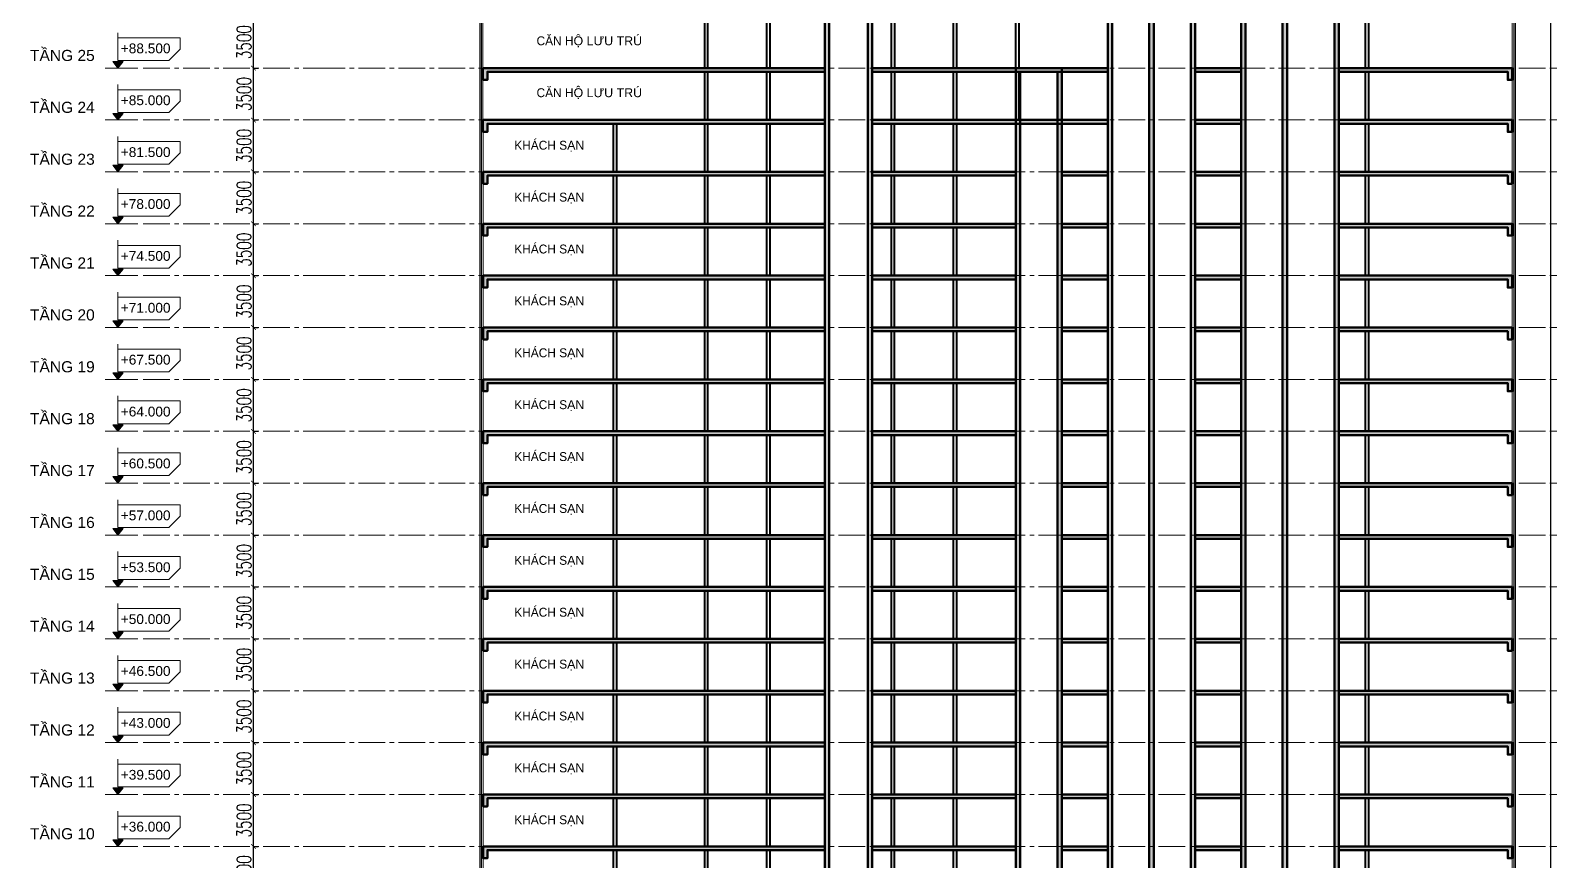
# Model space of a CAD drawing. Header units: millimetres. Extents: x 573003 to 1294762, y -9906 to 413061.
# Drawn here: x 816335 to 918866, y 49519 to 105519 of the extents above; entities that cross this region are included whole.
import ezdxf
from ezdxf.xclip import XClip

# ---------------------------------------------------------------- set-up
doc = ezdxf.new("R2010")
doc.units = ezdxf.units.MM
doc.header["$MEASUREMENT"] = 0
doc.linetypes.add('IMPORT-CE', pattern=[135, 90, -15, 15, -15])
doc.layers.get('DEFPOINTS').update_dxf_attribs({"color": 5, "lineweight": 0})
for name, color, linetype in [('A-ANNO-ROOM', 50, 'Continuous'), ('A-WALL-FNSH', 200, 'Continuous'), ('A-WALL-PATT', 251, 'Continuous')]:
    doc.layers.add(name, color=color, linetype=linetype)
for name, color, linetype, lineweight in [('KT-Chu viet', 255, 'Continuous', 20), ('KT-Kich thuoc', 159, 'Continuous', 18), ('KT-Net cat', 1, 'Continuous', 40), ('KT-Net cot', 2, 'Continuous', 50), ('KT-Net manh', 251, 'Continuous', 13), ('KT-Net thay', 7, 'Continuous', 25), ('KT-Net truc', 18, 'Continuous', 15), ('TEXT', 7, 'Continuous', 20)]:
    doc.layers.add(name, color=color, linetype=linetype, lineweight=lineweight)
doc.styles.add('Arial', font='arial.ttf')
doc.styles.add('DIM', font='vnsimli.shx', dxfattribs={"width": 0.7})
doc.styles.add('font unicode ccu', font='arial.ttf')
doc.styles.add('HBA-Text', font='GOTHIC.TTF')
doc.dimstyles.new('CCU  KT1-320 A1', dxfattribs={"dimscale": 320, "dimtxt": 3, "dimasz": 1, "dimexe": 1, "dimexo": 0, "dimgap": 0.5, "dimtad": 1, "dimdec": 0, "dimdsep": 46, "dimtxsty": 'DIM', "dimblk1": 'ARCHTICK', "dimblk2": 'ARCHTICK', "dimsah": 1, "dimcen": 0, "dimdle": 1, "dimclrd": 256, "dimclre": 256, "dimclrt": 31, "dimadec": 0, "dimazin": 0, "dimtfac": 1, "dimtdec": 0, "dimtix": 1, "dimtmove": 1, "dimatfit": 3, "dimldrblk": 'DOT', "dimfxl": 8, "dimtolj": 1, "dimarcsym": 0})

# ---------------------------------------------------------------- blocks, each defined once
blk = doc.blocks.new('Condotel Floor - NT1')
at = {"layer": 'KT-Net manh'}
h = blk.add_hatch(color=256, dxfattribs=at)
h.dxf.hatch_style = 1
h.paths.add_polyline_path([(-69661, 250), (-69661, -550), (-69361, -550), (-69361, 0), (-46598, 0), (-46598, 250)])
h.paths.add_polyline_path([(-43398, 250), (-27502, 250), (-27502, 0), (-43398, 0)])
h.paths.add_polyline_path([(-11898, 250), (-200, 250), (-200, -550), (-500, -550), (-500, 0), (-11898, 0)])
at = {"layer": 'KT-Net cat'}
for points, elevation in [([(-54700, 3500), (-54500, 3500), (-54500, 250), (-54700, 250)], -5), ([(-50500, 3500), (-50300, 3500), (-50300, 250), (-50500, 250)], -5), ([(-42100, 3500), (-41900, 3500), (-41900, 250), (-42100, 250)], -5), ([(-37900, 3500), (-37700, 3500), (-37700, 250), (-37900, 250)], -5), ([(-33700, 3500), (-33500, 3500), (-33500, 250), (-33700, 250)], -5), ([(-10102, 3500), (-9902, 3500), (-9902, 250), (-10102, 250)], -7)]:
    blk.add_lwpolyline(points, close=True, dxfattribs=dict(at, elevation=elevation))
at = {"layer": 'KT-Net cot', "elevation": -5}
blk.add_lwpolyline([(-69661, 250), (-69661, -550), (-69361, -550), (-69361, 0), (-46598, 0), (-46598, 250)], close=True, dxfattribs=at)
at = {"layer": 'KT-Net cot'}
for points in [[(-43398, 250), (-27502, 250), (-27502, 0), (-43398, 0)], [(-11898, 250), (-200, 250), (-200, -550), (-500, -550), (-500, 0), (-11898, 0)]]:
    blk.add_lwpolyline(points, close=True, dxfattribs=at)
at = {"layer": 'KT-Net manh'}
for p, q in [((-69761, 0, -113), (-69761, 3500, -5)), ((-69661, 0, -113), (-69661, 3500, -5)), ((-200, 3500), (-200, 0, -108)), ((-100, 3500), (-100, 0, -108))]:
    blk.add_line(p, q, dxfattribs=at)
at = {"layer": 'KT-Net thay'}
for p, q in [((-69861, 0, -113), (-69861, 3500, -5)), ((0, 3500), (0, 0, -108))]:
    blk.add_line(p, q, dxfattribs=at)
blk = doc.blocks.new('Hotel Floor - NT1')
at = {"layer": 'KT-Net manh'}
h = blk.add_hatch(color=256, dxfattribs=at)
h.dxf.hatch_style = 1
h.paths.add_polyline_path([(-69659, 250), (-69659, -550), (-69359, -550), (-69359, 0), (-46596, 0), (-46596, 250)])
h.paths.add_polyline_path([(-43396, 250), (-33696, 250), (-33696, 0), (-43396, 0)])
h.paths.add_polyline_path([(-11896, 250), (-199, 250), (-199, -550), (-499, -550), (-499, 0), (-11896, 0)])
h = blk.add_hatch(color=256, dxfattribs=at)
h.dxf.hatch_style = 1
h.paths.add_polyline_path([(-30596, 250), (-27501, 250), (-27501, 0), (-30596, 0)])
at = {"layer": 'KT-Net cat'}
for points, elevation in [([(-60851, 3500), (-60651, 3500), (-60651, 250), (-60851, 250)], -22), ([(-54699, 3500), (-54499, 3500), (-54499, 250), (-54699, 250)], -5), ([(-50499, 3500), (-50299, 3500), (-50299, 250), (-50499, 250)], -5), ([(-42099, 3500), (-41899, 3500), (-41899, 250), (-42099, 250)], -5), ([(-37899, 3500), (-37699, 3500), (-37699, 250), (-37899, 250)], -5), ([(-10101, 3500), (-9901, 3500), (-9901, 250), (-10101, 250)], -7)]:
    blk.add_lwpolyline(points, close=True, dxfattribs=dict(at, elevation=elevation))
at = {"layer": 'KT-Net cot'}
for points, elevation in [([(-69659, 250), (-69659, -550), (-69359, -550), (-69359, 0), (-46596, 0), (-46596, 250)], -5), ([(-30596, 250), (-27501, 250), (-27501, 0), (-30596, 0)], 20)]:
    blk.add_lwpolyline(points, close=True, dxfattribs=dict(at, elevation=elevation))
for points in [[(-43396, 250), (-33696, 250), (-33696, 0), (-43396, 0)], [(-11896, 250), (-199, 250), (-199, -550), (-499, -550), (-499, 0), (-11896, 0)]]:
    blk.add_lwpolyline(points, close=True, dxfattribs=at)
at = {"layer": 'KT-Net manh'}
for p, q in [((-69759, 0, -5), (-69759, 3500, -5)), ((-69659, 0, -5), (-69659, 3500, -5)), ((-199, 3500), (-199, 0)), ((-99, 3500), (-99, 0))]:
    blk.add_line(p, q, dxfattribs=at)
at = {"layer": 'KT-Net thay'}
for p, q in [((-69859, 0, -5), (-69859, 3500, -5)), ((1, 3500), (1, 0))]:
    blk.add_line(p, q, dxfattribs=at)
blk = doc.blocks.new('_ARCHTICK')
at = {"color": 0, "linetype": 'ByBlock', "const_width": 0.15}
blk.add_lwpolyline([(-0.5, -0.5), (0.5, 0.5)], dxfattribs=at)
blk = doc.blocks.new('*D156')
at = {"layer": 'DEFPOINTS', "color": 0, "transparency": 16777216}
for p in [(0, 36000), (0, 36000), (0, 32500)]:
    blk.add_point(p, dxfattribs=at)
at = {"layer": 'KT-Kich thuoc', "lineweight": -2, "transparency": 16777216}
for p, q in [((0, 32180), (0, 36320)), ((0, 36000), (320, 36000)), ((0, 32500), (320, 32500))]:
    blk.add_line(p, q, dxfattribs=at)
at = {"layer": 'KT-Kich thuoc', "lineweight": -2, "transparency": 16777216, "xscale": 320, "yscale": 320, "zscale": 320}
for p, rotation in [((0, 36000), 90), ((0, 32500), 270)]:
    blk.add_blockref('_ARCHTICK', p, dxfattribs=dict(at, rotation=rotation))
at = {"layer": 'KT-Kich thuoc', "color": 31, "transparency": 16777216, "insert": (-640, 34250), "char_height": 960, "attachment_point": 5, "rotation": 90, "style": 'DIM'}
blk.add_mtext('\\A1;3500', dxfattribs=at)
blk = doc.blocks.new('_Dot')
at = {"color": 0, "linetype": 'ByBlock', "lineweight": -2}
blk.add_line((-0.5, 0), (-1, 0), dxfattribs=at)
at = {"color": 0, "linetype": 'ByBlock', "const_width": 0.5}
blk.add_lwpolyline([(-0.25, 0, 1), (0.25, 0, 1)], format="xyb", close=True, dxfattribs=at)
blk = doc.blocks.new('*D157')
at = {"layer": 'DEFPOINTS', "color": 0, "transparency": 16777216}
for p in [(0, 39500), (0, 39500), (0, 36000)]:
    blk.add_point(p, dxfattribs=at)
at = {"layer": 'KT-Kich thuoc', "lineweight": -2, "transparency": 16777216}
for p, q in [((0, 35680), (0, 39820)), ((0, 39500), (320, 39500)), ((0, 36000), (320, 36000))]:
    blk.add_line(p, q, dxfattribs=at)
at = {"layer": 'KT-Kich thuoc', "lineweight": -2, "transparency": 16777216, "xscale": 320, "yscale": 320, "zscale": 320}
for p, rotation in [((0, 39500), 90), ((0, 36000), 270)]:
    blk.add_blockref('_ARCHTICK', p, dxfattribs=dict(at, rotation=rotation))
at = {"layer": 'KT-Kich thuoc', "color": 31, "transparency": 16777216, "insert": (-640, 37750), "char_height": 960, "attachment_point": 5, "rotation": 90, "style": 'DIM'}
blk.add_mtext('\\A1;3500', dxfattribs=at)
blk = doc.blocks.new('*D158')
at = {"layer": 'DEFPOINTS', "color": 0, "transparency": 16777216}
for p in [(0, 43000), (0, 43000), (0, 39500)]:
    blk.add_point(p, dxfattribs=at)
at = {"layer": 'KT-Kich thuoc', "lineweight": -2, "transparency": 16777216}
for p, q in [((0, 39180), (0, 43320)), ((0, 43000), (320, 43000)), ((0, 39500), (320, 39500))]:
    blk.add_line(p, q, dxfattribs=at)
at = {"layer": 'KT-Kich thuoc', "lineweight": -2, "transparency": 16777216, "xscale": 320, "yscale": 320, "zscale": 320}
for p, rotation in [((0, 43000), 90), ((0, 39500), 270)]:
    blk.add_blockref('_ARCHTICK', p, dxfattribs=dict(at, rotation=rotation))
at = {"layer": 'KT-Kich thuoc', "color": 31, "transparency": 16777216, "insert": (-640, 41250), "char_height": 960, "attachment_point": 5, "rotation": 90, "style": 'DIM'}
blk.add_mtext('\\A1;3500', dxfattribs=at)
blk = doc.blocks.new('*D159')
at = {"layer": 'DEFPOINTS', "color": 0, "transparency": 16777216}
for p in [(0, 46500), (0, 46500), (0, 43000)]:
    blk.add_point(p, dxfattribs=at)
at = {"layer": 'KT-Kich thuoc', "lineweight": -2, "transparency": 16777216}
for p, q in [((0, 42680), (0, 46820)), ((0, 46500), (320, 46500)), ((0, 43000), (320, 43000))]:
    blk.add_line(p, q, dxfattribs=at)
at = {"layer": 'KT-Kich thuoc', "lineweight": -2, "transparency": 16777216, "xscale": 320, "yscale": 320, "zscale": 320}
for p, rotation in [((0, 46500), 90), ((0, 43000), 270)]:
    blk.add_blockref('_ARCHTICK', p, dxfattribs=dict(at, rotation=rotation))
at = {"layer": 'KT-Kich thuoc', "color": 31, "transparency": 16777216, "insert": (-640, 44750), "char_height": 960, "attachment_point": 5, "rotation": 90, "style": 'DIM'}
blk.add_mtext('\\A1;3500', dxfattribs=at)
blk = doc.blocks.new('*D160')
at = {"layer": 'DEFPOINTS', "color": 0, "transparency": 16777216}
for p in [(0, 50000), (0, 50000), (0, 46500)]:
    blk.add_point(p, dxfattribs=at)
at = {"layer": 'KT-Kich thuoc', "lineweight": -2, "transparency": 16777216}
for p, q in [((0, 46180), (0, 50320)), ((0, 50000), (320, 50000)), ((0, 46500), (320, 46500))]:
    blk.add_line(p, q, dxfattribs=at)
at = {"layer": 'KT-Kich thuoc', "lineweight": -2, "transparency": 16777216, "xscale": 320, "yscale": 320, "zscale": 320}
for p, rotation in [((0, 50000), 90), ((0, 46500), 270)]:
    blk.add_blockref('_ARCHTICK', p, dxfattribs=dict(at, rotation=rotation))
at = {"layer": 'KT-Kich thuoc', "color": 31, "transparency": 16777216, "insert": (-640, 48250), "char_height": 960, "attachment_point": 5, "rotation": 90, "style": 'DIM'}
blk.add_mtext('\\A1;3500', dxfattribs=at)
blk = doc.blocks.new('*D161')
at = {"layer": 'DEFPOINTS', "color": 0, "transparency": 16777216}
for p in [(0, 53500), (0, 53500), (0, 50000)]:
    blk.add_point(p, dxfattribs=at)
at = {"layer": 'KT-Kich thuoc', "lineweight": -2, "transparency": 16777216}
for p, q in [((0, 49680), (0, 53820)), ((0, 53500), (320, 53500)), ((0, 50000), (320, 50000))]:
    blk.add_line(p, q, dxfattribs=at)
at = {"layer": 'KT-Kich thuoc', "lineweight": -2, "transparency": 16777216, "xscale": 320, "yscale": 320, "zscale": 320}
for p, rotation in [((0, 53500), 90), ((0, 50000), 270)]:
    blk.add_blockref('_ARCHTICK', p, dxfattribs=dict(at, rotation=rotation))
at = {"layer": 'KT-Kich thuoc', "color": 31, "transparency": 16777216, "insert": (-640, 51750), "char_height": 960, "attachment_point": 5, "rotation": 90, "style": 'DIM'}
blk.add_mtext('\\A1;3500', dxfattribs=at)
blk = doc.blocks.new('*D162')
at = {"layer": 'DEFPOINTS', "color": 0, "transparency": 16777216}
for p in [(0, 57000), (0, 57000), (0, 53500)]:
    blk.add_point(p, dxfattribs=at)
at = {"layer": 'KT-Kich thuoc', "lineweight": -2, "transparency": 16777216}
for p, q in [((0, 53180), (0, 57320)), ((0, 57000), (320, 57000)), ((0, 53500), (320, 53500))]:
    blk.add_line(p, q, dxfattribs=at)
at = {"layer": 'KT-Kich thuoc', "lineweight": -2, "transparency": 16777216, "xscale": 320, "yscale": 320, "zscale": 320}
for p, rotation in [((0, 57000), 90), ((0, 53500), 270)]:
    blk.add_blockref('_ARCHTICK', p, dxfattribs=dict(at, rotation=rotation))
at = {"layer": 'KT-Kich thuoc', "color": 31, "transparency": 16777216, "insert": (-640, 55250), "char_height": 960, "attachment_point": 5, "rotation": 90, "style": 'DIM'}
blk.add_mtext('\\A1;3500', dxfattribs=at)
blk = doc.blocks.new('*D163')
at = {"layer": 'DEFPOINTS', "color": 0, "transparency": 16777216}
for p in [(0, 60500), (0, 60500), (0, 57000)]:
    blk.add_point(p, dxfattribs=at)
at = {"layer": 'KT-Kich thuoc', "lineweight": -2, "transparency": 16777216}
for p, q in [((0, 56680), (0, 60820)), ((0, 60500), (320, 60500)), ((0, 57000), (320, 57000))]:
    blk.add_line(p, q, dxfattribs=at)
at = {"layer": 'KT-Kich thuoc', "lineweight": -2, "transparency": 16777216, "xscale": 320, "yscale": 320, "zscale": 320}
for p, rotation in [((0, 60500), 90), ((0, 57000), 270)]:
    blk.add_blockref('_ARCHTICK', p, dxfattribs=dict(at, rotation=rotation))
at = {"layer": 'KT-Kich thuoc', "color": 31, "transparency": 16777216, "insert": (-640, 58750), "char_height": 960, "attachment_point": 5, "rotation": 90, "style": 'DIM'}
blk.add_mtext('\\A1;3500', dxfattribs=at)
blk = doc.blocks.new('*D164')
at = {"layer": 'DEFPOINTS', "color": 0, "transparency": 16777216}
for p in [(0, 64000), (0, 64000), (0, 60500)]:
    blk.add_point(p, dxfattribs=at)
at = {"layer": 'KT-Kich thuoc', "lineweight": -2, "transparency": 16777216}
for p, q in [((0, 60180), (0, 64320)), ((0, 64000), (320, 64000)), ((0, 60500), (320, 60500))]:
    blk.add_line(p, q, dxfattribs=at)
at = {"layer": 'KT-Kich thuoc', "lineweight": -2, "transparency": 16777216, "xscale": 320, "yscale": 320, "zscale": 320}
for p, rotation in [((0, 64000), 90), ((0, 60500), 270)]:
    blk.add_blockref('_ARCHTICK', p, dxfattribs=dict(at, rotation=rotation))
at = {"layer": 'KT-Kich thuoc', "color": 31, "transparency": 16777216, "insert": (-640, 62250), "char_height": 960, "attachment_point": 5, "rotation": 90, "style": 'DIM'}
blk.add_mtext('\\A1;3500', dxfattribs=at)
blk = doc.blocks.new('*D165')
at = {"layer": 'DEFPOINTS', "color": 0, "transparency": 16777216}
for p in [(0, 67500), (0, 67500), (0, 64000)]:
    blk.add_point(p, dxfattribs=at)
at = {"layer": 'KT-Kich thuoc', "lineweight": -2, "transparency": 16777216}
for p, q in [((0, 63680), (0, 67820)), ((0, 67500), (320, 67500)), ((0, 64000), (320, 64000))]:
    blk.add_line(p, q, dxfattribs=at)
at = {"layer": 'KT-Kich thuoc', "lineweight": -2, "transparency": 16777216, "xscale": 320, "yscale": 320, "zscale": 320}
for p, rotation in [((0, 67500), 90), ((0, 64000), 270)]:
    blk.add_blockref('_ARCHTICK', p, dxfattribs=dict(at, rotation=rotation))
at = {"layer": 'KT-Kich thuoc', "color": 31, "transparency": 16777216, "insert": (-640, 65750), "char_height": 960, "attachment_point": 5, "rotation": 90, "style": 'DIM'}
blk.add_mtext('\\A1;3500', dxfattribs=at)
blk = doc.blocks.new('*D166')
at = {"layer": 'DEFPOINTS', "color": 0, "transparency": 16777216}
for p in [(0, 71000), (0, 71000), (0, 67500)]:
    blk.add_point(p, dxfattribs=at)
at = {"layer": 'KT-Kich thuoc', "lineweight": -2, "transparency": 16777216}
for p, q in [((0, 67180), (0, 71320)), ((0, 71000), (320, 71000)), ((0, 67500), (320, 67500))]:
    blk.add_line(p, q, dxfattribs=at)
at = {"layer": 'KT-Kich thuoc', "lineweight": -2, "transparency": 16777216, "xscale": 320, "yscale": 320, "zscale": 320}
for p, rotation in [((0, 71000), 90), ((0, 67500), 270)]:
    blk.add_blockref('_ARCHTICK', p, dxfattribs=dict(at, rotation=rotation))
at = {"layer": 'KT-Kich thuoc', "color": 31, "transparency": 16777216, "insert": (-640, 69250), "char_height": 960, "attachment_point": 5, "rotation": 90, "style": 'DIM'}
blk.add_mtext('\\A1;3500', dxfattribs=at)
blk = doc.blocks.new('*D167')
at = {"layer": 'DEFPOINTS', "color": 0, "transparency": 16777216}
for p in [(0, 74500), (0, 74500), (0, 71000)]:
    blk.add_point(p, dxfattribs=at)
at = {"layer": 'KT-Kich thuoc', "lineweight": -2, "transparency": 16777216}
for p, q in [((0, 70680), (0, 74820)), ((0, 74500), (320, 74500)), ((0, 71000), (320, 71000))]:
    blk.add_line(p, q, dxfattribs=at)
at = {"layer": 'KT-Kich thuoc', "lineweight": -2, "transparency": 16777216, "xscale": 320, "yscale": 320, "zscale": 320}
for p, rotation in [((0, 74500), 90), ((0, 71000), 270)]:
    blk.add_blockref('_ARCHTICK', p, dxfattribs=dict(at, rotation=rotation))
at = {"layer": 'KT-Kich thuoc', "color": 31, "transparency": 16777216, "insert": (-640, 72750), "char_height": 960, "attachment_point": 5, "rotation": 90, "style": 'DIM'}
blk.add_mtext('\\A1;3500', dxfattribs=at)
blk = doc.blocks.new('*D168')
at = {"layer": 'DEFPOINTS', "color": 0, "transparency": 16777216}
for p in [(0, 78000), (0, 78000), (0, 74500)]:
    blk.add_point(p, dxfattribs=at)
at = {"layer": 'KT-Kich thuoc', "lineweight": -2, "transparency": 16777216}
for p, q in [((0, 74180), (0, 78320)), ((0, 78000), (320, 78000)), ((0, 74500), (320, 74500))]:
    blk.add_line(p, q, dxfattribs=at)
at = {"layer": 'KT-Kich thuoc', "lineweight": -2, "transparency": 16777216, "xscale": 320, "yscale": 320, "zscale": 320}
for p, rotation in [((0, 78000), 90), ((0, 74500), 270)]:
    blk.add_blockref('_ARCHTICK', p, dxfattribs=dict(at, rotation=rotation))
at = {"layer": 'KT-Kich thuoc', "color": 31, "transparency": 16777216, "insert": (-640, 76250), "char_height": 960, "attachment_point": 5, "rotation": 90, "style": 'DIM'}
blk.add_mtext('\\A1;3500', dxfattribs=at)
blk = doc.blocks.new('*D169')
at = {"layer": 'DEFPOINTS', "color": 0, "transparency": 16777216}
for p in [(0, 81500), (0, 81500), (0, 78000)]:
    blk.add_point(p, dxfattribs=at)
at = {"layer": 'KT-Kich thuoc', "lineweight": -2, "transparency": 16777216}
for p, q in [((0, 77680), (0, 81820)), ((0, 81500), (320, 81500)), ((0, 78000), (320, 78000))]:
    blk.add_line(p, q, dxfattribs=at)
at = {"layer": 'KT-Kich thuoc', "lineweight": -2, "transparency": 16777216, "xscale": 320, "yscale": 320, "zscale": 320}
for p, rotation in [((0, 81500), 90), ((0, 78000), 270)]:
    blk.add_blockref('_ARCHTICK', p, dxfattribs=dict(at, rotation=rotation))
at = {"layer": 'KT-Kich thuoc', "color": 31, "transparency": 16777216, "insert": (-640, 79750), "char_height": 960, "attachment_point": 5, "rotation": 90, "style": 'DIM'}
blk.add_mtext('\\A1;3500', dxfattribs=at)
blk = doc.blocks.new('*D170')
at = {"layer": 'DEFPOINTS', "color": 0, "transparency": 16777216}
for p in [(0, 85000), (0, 85000), (0, 81500)]:
    blk.add_point(p, dxfattribs=at)
at = {"layer": 'KT-Kich thuoc', "lineweight": -2, "transparency": 16777216}
for p, q in [((0, 81180), (0, 85320)), ((0, 85000), (320, 85000)), ((0, 81500), (320, 81500))]:
    blk.add_line(p, q, dxfattribs=at)
at = {"layer": 'KT-Kich thuoc', "lineweight": -2, "transparency": 16777216, "xscale": 320, "yscale": 320, "zscale": 320}
for p, rotation in [((0, 85000), 90), ((0, 81500), 270)]:
    blk.add_blockref('_ARCHTICK', p, dxfattribs=dict(at, rotation=rotation))
at = {"layer": 'KT-Kich thuoc', "color": 31, "transparency": 16777216, "insert": (-640, 83250), "char_height": 960, "attachment_point": 5, "rotation": 90, "style": 'DIM'}
blk.add_mtext('\\A1;3500', dxfattribs=at)
blk = doc.blocks.new('*D171')
at = {"layer": 'DEFPOINTS', "color": 0, "transparency": 16777216}
for p in [(0, 88500), (0, 88500), (0, 85000)]:
    blk.add_point(p, dxfattribs=at)
at = {"layer": 'KT-Kich thuoc', "lineweight": -2, "transparency": 16777216}
for p, q in [((0, 84680), (0, 88820)), ((0, 88500), (320, 88500)), ((0, 85000), (320, 85000))]:
    blk.add_line(p, q, dxfattribs=at)
at = {"layer": 'KT-Kich thuoc', "lineweight": -2, "transparency": 16777216, "xscale": 320, "yscale": 320, "zscale": 320}
for p, rotation in [((0, 88500), 90), ((0, 85000), 270)]:
    blk.add_blockref('_ARCHTICK', p, dxfattribs=dict(at, rotation=rotation))
at = {"layer": 'KT-Kich thuoc', "color": 31, "transparency": 16777216, "insert": (-640, 86750), "char_height": 960, "attachment_point": 5, "rotation": 90, "style": 'DIM'}
blk.add_mtext('\\A1;3500', dxfattribs=at)
blk = doc.blocks.new('*D172')
at = {"layer": 'DEFPOINTS', "color": 0, "transparency": 16777216}
for p in [(0, 92000), (0, 92000), (0, 88500)]:
    blk.add_point(p, dxfattribs=at)
at = {"layer": 'KT-Kich thuoc', "lineweight": -2, "transparency": 16777216}
for p, q in [((0, 88180), (0, 92320)), ((0, 92000), (320, 92000)), ((0, 88500), (320, 88500))]:
    blk.add_line(p, q, dxfattribs=at)
at = {"layer": 'KT-Kich thuoc', "lineweight": -2, "transparency": 16777216, "xscale": 320, "yscale": 320, "zscale": 320}
for p, rotation in [((0, 92000), 90), ((0, 88500), 270)]:
    blk.add_blockref('_ARCHTICK', p, dxfattribs=dict(at, rotation=rotation))
at = {"layer": 'KT-Kich thuoc', "color": 31, "transparency": 16777216, "insert": (-640, 90250), "char_height": 960, "attachment_point": 5, "rotation": 90, "style": 'DIM'}
blk.add_mtext('\\A1;3500', dxfattribs=at)
blk = doc.blocks.new('A$C61654A8E')
blk.add_hatch(color=256).paths.add_polyline_path([(-137, 178), (0, 0), (137, 178)])
blk.add_line((-341, 0), (341, 0))
for points in [[(0, 956), (0, 819)], [(-137, 178), (137, 178), (0, 0), (-137, 178)]]:
    blk.add_lwpolyline(points)
blk.add_lwpolyline([(1678, 512), (1678, 819), (0, 819), (0, 205), (1371, 205)], close=True)
blk = doc.blocks.new('coscaodotudong')
at = {"xscale": 0.8324273823791946, "yscale": 0.8324273823791946, "zscale": 0.8324273823791946}
blk.add_blockref('A$C61654A8E', (0, 0), dxfattribs=at)
at = {"layer": 'KT-Chu viet', "style": 'font unicode ccu'}
blk.add_attdef('%%P0.000', (64, 334), '', height=220, dxfattribs=at)
blk = doc.blocks.new('A$C547C18F2')
at = {"layer": 'A-ANNO-ROOM', "ltscale": 800, "extrusion": (-2.94127e-05, 9.98611e-07, 1), "insert": (2446, 1001, -5), "char_height": 600, "width": 6000, "attachment_point": 2, "text_direction": (1, 0, 2.9e-05), "style": 'HBA-Text'}
blk.add_mtext('KHÁCH S{\\fArial|b0|i0|c0|p34;ẠN}', dxfattribs=at)
blk = doc.blocks.new('A$C45364D24')
at = {"layer": 'A-ANNO-ROOM', "ltscale": 800, "extrusion": (-2.94127e-05, 9.98611e-07, 1), "insert": (3716, 986, -4), "char_height": 600, "width": 7924.74, "attachment_point": 2, "text_direction": (1, 0, 2.9e-05), "style": 'HBA-Text'}
blk.add_mtext('CĂN H{\\fArial|b0|i0|c0|p34;Ộ LƯU TRÚ}', dxfattribs=at)
blk = doc.blocks.new('Levels')
at = {"layer": 'KT-Kich thuoc'}
for p, q in [((-9998.9, 88500, 0), (-7793.2, 88500, 0)), ((-9998.9, 85000, 0), (-7793.2, 85000, 0)), ((-9998.9, 81500, 0), (-7793.2, 81500, 0)), ((-9998.9, 78000, 0), (-7793.2, 78000, 0)), ((-9998.9, 74500, 0), (-7793.2, 74500, 0)), ((-9998.9, 71000, 0), (-7793.2, 71000, 0)), ((-9998.9, 67500, 0), (-7793.2, 67500, 0)), ((-9998.9, 64000, 0), (-7793.2, 64000, 0)), ((-9998.9, 60500, 0), (-7793.2, 60500, 0)), ((-9998.9, 57000, 0), (-7793.2, 57000, 0)), ((-9998.9, 53500, 0), (-7793.2, 53500, 0)), ((-9998.9, 50000, 0), (-7793.2, 50000, 0)), ((-9998.9, 46500, 0), (-7793.2, 46500, 0)), ((-9998.9, 43000, 0), (-7793.2, 43000, 0)), ((-9998.9, 39500, 0), (-7793.2, 39500, 0)), ((-9998.9, 36000, 0), (-7793.2, 36000, 0))]:
    blk.add_line(p, q, dxfattribs=at)
at = {"layer": 'KT-Net truc', "linetype": 'IMPORT-CE', "ltscale": 20, "elevation": 0}
for points in [[(-7437.9, 88500), (6189, 88500)], [(-7437.9, 85000), (6189, 85000)], [(-7437.9, 81500), (6189, 81500)], [(-7437.9, 78000), (6189, 78000)], [(-7437.9, 74500), (6189, 74500)], [(-7437.9, 71000), (6189, 71000)], [(-7437.9, 67500), (6189, 67500)], [(-7437.9, 64000), (6189, 64000)], [(-7437.9, 60500), (6189, 60500)], [(-7437.9, 57000), (6189, 57000)], [(-7437.9, 53500), (6189, 53500)], [(-7437.9, 50000), (6189, 50000)], [(-7437.9, 46500), (6189, 46500)], [(-7437.9, 43000), (6189, 43000)], [(-7437.9, 39500), (6189, 39500)], [(-7437.9, 36000), (6189, 36000)]]:
    blk.add_lwpolyline(points, dxfattribs=at)
at = {"layer": 'KT-Chu viet', "xscale": 3, "yscale": 3, "zscale": 3}
for p, values in [((-9146.4, 88500, 0), {'%%P0.000': '+88.500'}), ((-9146.4, 85000, 0), {'%%P0.000': '+85.000'}), ((-9146.4, 81500, 0), {'%%P0.000': '+81.500'}), ((-9146.4, 78000, 0), {'%%P0.000': '+78.000'}), ((-9146.4, 74500, 0), {'%%P0.000': '+74.500'}), ((-9146.4, 71000, 0), {'%%P0.000': '+71.000'}), ((-9146.4, 67500, 0), {'%%P0.000': '+67.500'}), ((-9146.4, 64000, 0), {'%%P0.000': '+64.000'}), ((-9146.4, 60500, 0), {'%%P0.000': '+60.500'}), ((-9146.4, 57000, 0), {'%%P0.000': '+57.000'}), ((-9146.4, 53500, 0), {'%%P0.000': '+53.500'}), ((-9146.4, 50000, 0), {'%%P0.000': '+50.000'}), ((-9146.4, 46500, 0), {'%%P0.000': '+46.500'}), ((-9146.4, 43000, 0), {'%%P0.000': '+43.000'}), ((-9146.4, 39500, 0), {'%%P0.000': '+39.500'}), ((-9146.4, 36000, 0), {'%%P0.000': '+36.000'})]:
    blk.add_blockref('coscaodotudong', p, dxfattribs=at).add_auto_attribs(values)
at = {"layer": 'TEXT', "char_height": 750, "attachment_point": 1, "style": 'Arial'}
for s, insert, width in [('TẦNG 25', (-15078.7, 89729.8, 0), 5299.69), ('TẦNG 24', (-15078.7, 86229.8, 0), 5299.69), ('TẦNG 23', (-15078.7, 82729.8, 0), 5299.69), ('TẦNG 22', (-15078.7, 79229.8, 0), 5299.69), ('TẦNG 21', (-15078.7, 75729.8, 0), 5299.69), ('TẦNG 20', (-15078.7, 72229.8, 0), 5299.69), ('TẦNG 19', (-15078.7, 68729.8, 0), 4873.125), ('TẦNG 18', (-15078.7, 65229.8, 0), 4692.37), ('TẦNG 17', (-15078.7, 61729.8, 0), 4649.34), ('TẦNG 16', (-15078.7, 58229.8, 0), 4778.435), ('TẦNG 15', (-15078.7, 54729.8, 0), 5036.626), ('TẦNG 14', (-15078.7, 51229.8, 0), 4778.435), ('TẦNG 13', (-15078.7, 47729.8, 0), 4864.501), ('TẦNG 12', (-15078.7, 44229.8, 0), 5079.655), ('TẦNG 11', (-15078.7, 40729.8, 0), 5122.691), ('TẦNG 10', (-15078.7, 37229.8, 0), 5562.932)]:
    blk.add_mtext(s, dxfattribs=dict(at, insert=insert, width=width))
at = {"layer": 'KT-Kich thuoc'}
for base, p1, p2, picture, middle in [((0, 92000), (0, 88500), (0, 92000), '*D172', (-640, 90250)), ((0, 88500), (0, 85000), (0, 88500), '*D171', (-640, 86750)), ((0, 85000), (0, 81500), (0, 85000), '*D170', (-640, 83250)), ((0, 81500), (0, 78000), (0, 81500), '*D169', (-640, 79750)), ((0, 78000), (0, 74500), (0, 78000), '*D168', (-640, 76250)), ((0, 74500), (0, 71000), (0, 74500), '*D167', (-640, 72750)), ((0, 71000), (0, 67500), (0, 71000), '*D166', (-640, 69250)), ((0, 67500), (0, 64000), (0, 67500), '*D165', (-640, 65750)), ((0, 64000), (0, 60500), (0, 64000), '*D164', (-640, 62250)), ((0, 60500), (0, 57000), (0, 60500), '*D163', (-640, 58750)), ((0, 57000), (0, 53500), (0, 57000), '*D162', (-640, 55250)), ((0, 53500), (0, 50000), (0, 53500), '*D161', (-640, 51750)), ((0, 50000), (0, 46500), (0, 50000), '*D160', (-640, 48250)), ((0, 46500), (0, 43000), (0, 46500), '*D159', (-640, 44750)), ((0, 43000), (0, 39500), (0, 43000), '*D158', (-640, 41250)), ((0, 39500), (0, 36000), (0, 39500), '*D157', (-640, 37750)), ((0, 36000), (0, 32500), (0, 36000), '*D156', (-640, 34250))]:
    dim = blk.add_linear_dim(base=base, p1=p1, p2=p2, angle=90, dimstyle='CCU  KT1-320 A1', dxfattribs=at)
    dim.commit()
    dim.dimension.update_dxf_attribs({"geometry": picture, "text_midpoint": middle})

msp = doc.modelspace()

# ---------------------------------------------------------------- hatches: boundary and pattern name
at = {"layer": 'A-WALL-PATT', "extrusion": (2.11769e-18, 1.24151e-06, 1)}
h = msp.add_hatch(color=256, dxfattribs=at)
h.dxf.hatch_style = 1
h.paths.add_polyline_path([(869944.8, 165525.6), (873144.8, 165525.6), (873144.8, -1524.4), (869944.8, -1524.4)])
h.paths.add_polyline_path([(870244.8, 165325.6), (872844.8, 165325.6), (872844.8, 163025.6), (870244.8, 163025.6)], flags=16)
h.paths.add_polyline_path([(872844.8, -1324.4), (870244.8, -1324.4), (870244.8, 162825.6), (872844.8, 162825.6)], flags=16)
h = msp.add_hatch(color=256, dxfattribs=at)
h.dxf.hatch_style = 1
h.paths.add_polyline_path([(889340.2, 165325.6), (894644.7, 165325.6), (894644.7, 163025.6), (889340.2, 163025.6)], flags=16)
h.paths.add_polyline_path([(889040.2, 165525.6), (894944.7, 165525.6), (894944.7, -1524.4), (889040.2, -1524.4)])
h.paths.add_polyline_path([(889340.2, 162825.6), (891844.7, 162825.6), (891844.7, -1324.4), (889340.2, -1324.4)], flags=16)
h.paths.add_polyline_path([(892144.7, 162825.6), (894644.7, 162825.6), (894644.7, -1324.4), (892144.7, -1324.4)], flags=16)
h = msp.add_hatch(color=256, dxfattribs=at)
h.dxf.hatch_style = 1
h.paths.add_polyline_path([(898344.7, 165325.6), (904344.7, 165325.6), (904344.7, 163025.6), (898344.7, 163025.6)], flags=16)
h.paths.add_polyline_path([(898044.7, -1524.4), (904644.7, -1524.4), (904644.7, 165525.6), (898044.7, 165525.6)])
h.paths.add_polyline_path([(901144.7, 162825.6), (904344.7, 162825.6), (904344.7, -1324.4), (901144.7, -1324.4)], flags=16)
h.paths.add_polyline_path([(898344.7, 162825.6), (900844.7, 162825.6), (900844.7, -1324.4), (898344.7, -1324.4)], flags=16)
h = msp.add_hatch(color=256, dxfattribs=at)
h.dxf.hatch_style = 1
h.paths.add_polyline_path([(885944.7, 39725.6), (882844.7, 39725.6), (882844.7, 102975.6), (885944.7, 102975.6)])
h.paths.add_polyline_path([(885644.7, 39975.6), (883144.7, 39975.6), (883144.7, 102725.6), (885644.7, 102725.6)], flags=16)
at = {"layer": 'A-WALL-PATT', "extrusion": (2.11229e-18, 1.24151e-06, 1)}
h = msp.add_hatch(color=256, dxfattribs=at)
h.dxf.hatch_style = 1
h.paths.add_polyline_path([(894944.7, 102975.6), (898044.7, 102975.6), (898044.7, 102725.6), (894944.7, 102725.6)])
h = msp.add_hatch(color=256, dxfattribs=at)
h.dxf.hatch_style = 1
h.paths.add_polyline_path([(894944.7, 99475.6), (898044.7, 99475.6), (898044.7, 99225.6), (894944.7, 99225.6)])
h = msp.add_hatch(color=256, dxfattribs=at)
h.dxf.hatch_style = 1
h.paths.add_polyline_path([(894944.7, 95975.6), (898044.7, 95975.6), (898044.7, 95725.6), (894944.7, 95725.6)])
h = msp.add_hatch(color=256, dxfattribs=at)
h.dxf.hatch_style = 1
h.paths.add_polyline_path([(894944.7, 92475.6), (898044.7, 92475.6), (898044.7, 92225.6), (894944.7, 92225.6)])
h = msp.add_hatch(color=256, dxfattribs=at)
h.dxf.hatch_style = 1
h.paths.add_polyline_path([(894944.7, 88975.6), (898044.7, 88975.6), (898044.7, 88725.6), (894944.7, 88725.6)])
h = msp.add_hatch(color=256, dxfattribs=at)
h.dxf.hatch_style = 1
h.paths.add_polyline_path([(894944.7, 85475.6), (898044.7, 85475.6), (898044.7, 85225.6), (894944.7, 85225.6)])
h = msp.add_hatch(color=256, dxfattribs=at)
h.dxf.hatch_style = 1
h.paths.add_polyline_path([(894944.7, 81975.6), (898044.7, 81975.6), (898044.7, 81725.6), (894944.7, 81725.6)])
h = msp.add_hatch(color=256, dxfattribs=at)
h.dxf.hatch_style = 1
h.paths.add_polyline_path([(894944.7, 78475.6), (898044.7, 78475.6), (898044.7, 78225.6), (894944.7, 78225.6)])
h = msp.add_hatch(color=256, dxfattribs=at)
h.dxf.hatch_style = 1
h.paths.add_polyline_path([(894944.7, 74975.6), (898044.7, 74975.6), (898044.7, 74725.6), (894944.7, 74725.6)])
h = msp.add_hatch(color=256, dxfattribs=at)
h.dxf.hatch_style = 1
h.paths.add_polyline_path([(894944.7, 71475.6), (898044.7, 71475.6), (898044.7, 71225.6), (894944.7, 71225.6)])
h = msp.add_hatch(color=256, dxfattribs=at)
h.dxf.hatch_style = 1
h.paths.add_polyline_path([(894944.7, 67975.6), (898044.7, 67975.6), (898044.7, 67725.6), (894944.7, 67725.6)])
h = msp.add_hatch(color=256, dxfattribs=at)
h.dxf.hatch_style = 1
h.paths.add_polyline_path([(894944.7, 64475.6), (898044.7, 64475.6), (898044.7, 64225.6), (894944.7, 64225.6)])
h = msp.add_hatch(color=256, dxfattribs=at)
h.dxf.hatch_style = 1
h.paths.add_polyline_path([(894944.7, 60975.6), (898044.7, 60975.6), (898044.7, 60725.6), (894944.7, 60725.6)])
h = msp.add_hatch(color=256, dxfattribs=at)
h.dxf.hatch_style = 1
h.paths.add_polyline_path([(894944.7, 57475.6), (898044.7, 57475.6), (898044.7, 57225.6), (894944.7, 57225.6)])
h = msp.add_hatch(color=256, dxfattribs=at)
h.dxf.hatch_style = 1
h.paths.add_polyline_path([(894944.7, 53975.6), (898044.7, 53975.6), (898044.7, 53725.6), (894944.7, 53725.6)])
h = msp.add_hatch(color=256, dxfattribs=at)
h.dxf.hatch_style = 1
h.paths.add_polyline_path([(894944.7, 50475.6), (898044.7, 50475.6), (898044.7, 50225.6), (894944.7, 50225.6)])

# ---------------------------------------------------------------- linework, layer by layer
at = {"layer": 'KT-Net cot', "extrusion": (2.12097e-18, 1.24151e-06, 1)}
for points, elevation in [([(869944.8, 165525.6), (873144.8, 165525.6), (873144.8, -1524.4), (869944.8, -1524.4)], 18.1), ([(889040.2, 165525.6), (894944.7, 165525.6), (894944.7, -1524.4), (889040.2, -1524.4)], 13.8), ([(898044.7, -1524.4), (904644.7, -1524.4), (904644.7, 165525.6), (898044.7, 165525.6)], 14), ([(872844.8, -1324.4), (870244.8, -1324.4), (870244.8, 162825.6), (872844.8, 162825.6)], 15.7), ([(889340.2, 162825.6), (891844.7, 162825.6), (891844.7, -1324.4), (889340.2, -1324.4)], 13.7), ([(892144.7, 162825.6), (894644.7, 162825.6), (894644.7, -1324.4), (892144.7, -1324.4)], 13.8), ([(898344.7, 162825.6), (900844.7, 162825.6), (900844.7, -1324.4), (898344.7, -1324.4)], 14), ([(901144.7, 162825.6), (904344.7, 162825.6), (904344.7, -1324.4), (901144.7, -1324.4)], 14.1), ([(885944.7, 39725.6), (882844.7, 39725.6), (882844.7, 102975.6), (885944.7, 102975.6)], 10.8), ([(885644.7, 39975.6), (883144.7, 39975.6), (883144.7, 102725.6), (885644.7, 102725.6)], 10.8), ([(894944.7, 102975.6), (898044.7, 102975.6), (898044.7, 102725.6), (894944.7, 102725.6)], 2.4), ([(894944.7, 99475.6), (898044.7, 99475.6), (898044.7, 99225.6), (894944.7, 99225.6)], 2.4), ([(894944.7, 95975.6), (898044.7, 95975.6), (898044.7, 95725.6), (894944.7, 95725.6)], 2.4), ([(894944.7, 92475.6), (898044.7, 92475.6), (898044.7, 92225.6), (894944.7, 92225.6)], 2.4), ([(894944.7, 88975.6), (898044.7, 88975.6), (898044.7, 88725.6), (894944.7, 88725.6)], 2.4), ([(894944.7, 85475.6), (898044.7, 85475.6), (898044.7, 85225.6), (894944.7, 85225.6)], 2.4), ([(894944.7, 81975.6), (898044.7, 81975.6), (898044.7, 81725.6), (894944.7, 81725.6)], 2.4), ([(894944.7, 78475.6), (898044.7, 78475.6), (898044.7, 78225.6), (894944.7, 78225.6)], 2.4), ([(894944.7, 74975.6), (898044.7, 74975.6), (898044.7, 74725.6), (894944.7, 74725.6)], 2.4), ([(894944.7, 71475.6), (898044.7, 71475.6), (898044.7, 71225.6), (894944.7, 71225.6)], 2.4), ([(894944.7, 67975.6), (898044.7, 67975.6), (898044.7, 67725.6), (894944.7, 67725.6)], 2.4), ([(894944.7, 64475.6), (898044.7, 64475.6), (898044.7, 64225.6), (894944.7, 64225.6)], 2.4), ([(894944.7, 60975.6), (898044.7, 60975.6), (898044.7, 60725.6), (894944.7, 60725.6)], 2.4), ([(894944.7, 57475.6), (898044.7, 57475.6), (898044.7, 57225.6), (894944.7, 57225.6)], 2.4), ([(894944.7, 53975.6), (898044.7, 53975.6), (898044.7, 53725.6), (894944.7, 53725.6)], 2.4), ([(894944.7, 50475.6), (898044.7, 50475.6), (898044.7, 50225.6), (894944.7, 50225.6)], 2.4)]:
    msp.add_lwpolyline(points, close=True, dxfattribs=dict(at, elevation=elevation))
at = {"layer": 'KT-Net truc', "linetype": 'IMPORT-CE', "ltscale": 20}
for p, q in [((835779.6, 102975.6, 0), (1011270.2, 102975.6, 0)), ((835779.6, 99475.6, 0), (1011270.2, 99475.6, 0)), ((835779.6, 95975.6, 0), (1011270.2, 95975.6, 0)), ((835779.6, 92475.6, 0), (1011270.2, 92475.6, 0)), ((835779.6, 88975.6, 0), (1011270.2, 88975.6, 0)), ((835779.6, 85475.6, 0), (1011270.2, 85475.6, 0)), ((835779.6, 81975.6, 0), (1011270.2, 81975.6, 0)), ((835779.6, 78475.6, 0), (1011270.2, 78475.6, 0)), ((835779.6, 74975.6, 0), (1011270.2, 74975.6, 0)), ((835779.6, 71475.6, 0), (1011270.2, 71475.6, 0)), ((835779.6, 67975.6, 0), (1011270.2, 67975.6, 0)), ((835779.6, 64475.6, 0), (1011270.2, 64475.6, 0)), ((835779.6, 60975.6, 0), (1011270.2, 60975.6, 0)), ((835779.6, 57475.6, 0), (1011270.2, 57475.6, 0)), ((835779.6, 53975.6, 0), (1011270.2, 53975.6, 0)), ((835779.6, 50475.6, 0), (1011270.2, 50475.6, 0))]:
    msp.add_line(p, q, dxfattribs=at)

# ---------------------------------------------------------------- block references
at = {"layer": 'A-WALL-FNSH', "extrusion": (2.12097e-18, 1.24151e-06, 1)}
for name, p in [('Condotel Floor - NT1', (916542.5, 102725.6, 2.7)), ('Condotel Floor - NT1', (916542.5, 99225.6, 2.7)), ('Hotel Floor - NT1', (916541, 95725.6, -105.5)), ('Hotel Floor - NT1', (916541.1, 92225.6, -98.9)), ('Hotel Floor - NT1', (916541, 88725.6, -71.7)), ('Hotel Floor - NT1', (916541.1, 85225.6, -68.5)), ('Hotel Floor - NT1', (916541.1, 81725.6, -65.2)), ('Hotel Floor - NT1', (916541.1, 78225.6, -62)), ('Hotel Floor - NT1', (916541.1, 74725.6, -58.7)), ('Hotel Floor - NT1', (916541.1, 71225.6, -55.5)), ('Hotel Floor - NT1', (916541.1, 67725.6, -52.3)), ('Hotel Floor - NT1', (916541.1, 64225.6, -49)), ('Hotel Floor - NT1', (916541.1, 60725.6, -39)), ('Hotel Floor - NT1', (916541.1, 57225.6, -28.9)), ('Hotel Floor - NT1', (916541.1, 53725.6, -18.8)), ('Hotel Floor - NT1', (916541.1, 50225.6, -8.8)), ('Hotel Floor - NT1', (916541.1, 46725.6, -8.8))]:
    msp.add_blockref(name, p, dxfattribs=at)
at = {"layer": 'A-WALL-PATT', "extrusion": (1.28234e-05, -1.60101e-05, 1)}
ref = msp.add_blockref('Levels', (928921.7, 14475.6, 12), dxfattribs=at)
XClip(ref).set_block_clipping_path([(-10000.9729920527, -14250.0002276749), (7826.2951040427, 148448.2412643412)])
msp.add_blockref('Levels', (831390.5, 14475.6, 10.7), dxfattribs=at)
at = {"layer": 'KT-Net truc'}
for name, p in [('A$C45364D24', (850341.8, 104129.7, 0)), ('A$C45364D24', (850341.8, 100629.7)), ('A$C547C18F2', (848912.1, 97071.5, -6.7)), ('A$C547C18F2', (848912.1, 93571.5, -0.1)), ('A$C547C18F2', (848912.1, 90071.5, -0.1)), ('A$C547C18F2', (848912.1, 86571.5, 0)), ('A$C547C18F2', (848912.1, 83071.5, 0)), ('A$C547C18F2', (848912.1, 79571.5, 0)), ('A$C547C18F2', (848912.1, 76071.5, 0)), ('A$C547C18F2', (848912.1, 72571.5, 0)), ('A$C547C18F2', (848912.1, 69071.5, 0)), ('A$C547C18F2', (848912.1, 65571.5, 0)), ('A$C547C18F2', (848912.1, 62071.5, 0)), ('A$C547C18F2', (848912.1, 58571.5, 0)), ('A$C547C18F2', (848912.1, 55071.5, 0)), ('A$C547C18F2', (848912.1, 51571.5, 0))]:
    msp.add_blockref(name, p, dxfattribs=at)

doc.saveas('drawing.dxf')
